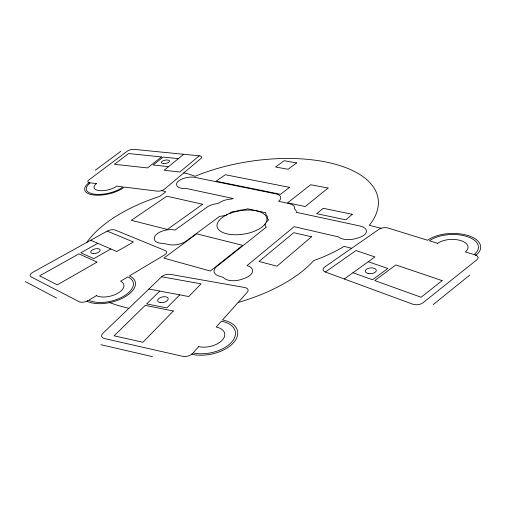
<?xml version="1.0" encoding="UTF-8"?>
<svg xmlns="http://www.w3.org/2000/svg" width="506" height="506" viewBox="0 0 506 506"><rect width="100%" height="100%" fill="white"/><g stroke="black" fill="none" stroke-linecap="round" stroke-linejoin="round"><path stroke-width="0.76" d="M266.301 222.045L268.553 219.927L268.161 219.547A12.77 5.977 -8 0 1 267.434 216.726L267.136 215.929A12.663 5.876 -8 0 1 265.833 213.26L265.903 212.805L247.573 208.769L246.713 209.048A12.289 5.566 -9.1 0 1 240.767 210.066L239.06 210.395A12.289 5.572 -9.4 0 1 233.19 211.679L232.267 211.755L226.473 214.949A12.34 5.623 -9.8 0 1 220.572 216.239L219.642 216.315L186.429 240.938A12.846 6.078 -11.4 0 1 168.447 244.455L163.337 243.418A12.776 6.002 -11.6 0 1 154.381 238.971A34.572 16.274 -11 0 1 154.456 237.327A12.751 5.977 -11.6 0 1 162.268 231.084A12.751 5.977 -11.6 0 1 175.051 230.053L207.074 207.131A12.296 5.579 -9.9 0 1 217.472 203.583L219.471 202.716A12.239 5.528 -9.5 0 1 230.945 199.105L233.342 198.548L185.936 188.415A11.524 4.902 -10.6 0 1 176.796 185.398A33.035 14.029 -10 0 1 176.55 184.039A11.499 4.883 -10.6 0 1 183.052 178.593A11.499 4.883 -10.6 0 1 195.063 177.404L275.587 193.817A12.296 5.547 -8.3 0 1 278.616 201.249L289.052 203.564A12.612 5.825 -7.9 0 1 294.479 208.428L294.815 209.199A12.72 5.92 -7.9 0 1 296.295 211.856L296.244 212.311L359.76 225.948A13.599 6.616 -5.5 0 1 366.42 231.615A13.599 6.616 -5.5 0 1 358.191 237.902L355.579 238.636A13.599 6.629 -5.6 0 1 338.318 236.878L294.138 226.675L247.017 265.618A13.953 7.185 -9.5 0 1 252.519 271.716A13.953 7.185 -9.5 0 1 243.917 278.578L241.4 279.413A13.959 7.192 -9.6 0 1 223.393 277.433L219.243 276.118A13.826 7.059 -9.9 0 1 216.891 266.396L266.32 227.105L265.928 226.72A12.935 6.135 -8 0 1 265.1 224.43L266.301 222.045A25.224 11.84 -9.2 0 0 256.782 210.932A25.224 11.84 -9.2 0 0 229.408 213.659M86.899 242.355L87.867 240.926A126.127 61.005 -10.6 0 1 156.297 197.517L159.548 196.467L165.835 191.787L161.825 190.572M179.719 294.846L166.816 307.926L146.664 303.923L159.769 291.083M161.642 276.769L102.908 333.309A7.103 3.839 -15.1 0 0 104.407 338.527L182.533 356.294A7.413 4.282 -12.4 0 0 192.628 353.416L191.863 354.27A30.543 17.362 -11.3 0 0 233.57 342.682A30.543 17.362 -11.3 0 0 222.539 319.918L247.345 292.126A6.806 3.624 -9.5 0 0 244.645 287.49L170.452 274.385A6.508 3.295 -12.1 0 0 161.642 276.769L201.091 283.841L188.751 296.548L148.903 289.034M199.206 155.829L134.185 149.39A4.959 1.91 -11.7 0 0 127.43 151.073L88.841 179.959A5.237 2.106 -12.9 0 0 89.859 182.786L89.037 182.679A22.315 9.14 -12.7 0 0 93.642 194.981A22.315 9.14 -12.7 0 0 124.394 187.081L156.968 191.135A5.446 2.315 -11.4 0 0 164.412 189.231L200.952 158.46A5.161 2.081 -10.2 0 0 199.206 155.829L179.845 172.015L164.102 170.275L183.716 154.292M433.199 304.606L469.745 275.119M95.299 170.244L120.757 151.345M344.251 278.97L374.927 256.953L356.022 250.552L325.352 272.007A6.774 3.523 -6.1 0 1 324.58 267.086L379.127 229.199L381.113 228.257L369.26 225.334L370.095 224.341A121.25 56.223 -8.7 0 0 337.375 164.829A121.25 56.223 -8.7 0 0 199.895 174.349L195.107 176.284L188.061 173.887A19.399 8.166 -11 0 0 183.861 172.982L183.716 172.97M110.839 248.984L93.8 258.674L80.859 252.785L97.797 243.31M107.196 231.115L32.745 272.348A6.293 2.935 -16 0 0 31.094 276.909L79.075 301.69A6.641 3.333 -15.1 0 0 88.164 300.583L87.127 301.203A27.501 13.776 -14.2 0 0 125.178 296.731A27.501 13.776 -14.2 0 0 129.428 275.928L164.551 254.942A6.205 2.998 -12 0 0 165.139 250.54L115.254 230.078A5.882 2.663 -13.2 0 0 107.196 231.115L133.426 242.007L116.766 251.558L90.726 240.236M238.092 302.493L238.225 302.455A126.127 61.005 -10.6 0 0 311.822 262.633L313.543 260.672L317.23 259.35A121.25 56.223 -8.7 0 0 342.164 247.554L344.099 246.352L351.632 248.294M109.619 302.626L117.019 305.175L128.828 308.356M178.378 158.644L163.122 157.088L153.179 164.988L168.555 166.645M100.877 344.681L152.432 356.641M368.26 261.735L387.836 268.49L372.536 279.774L352.948 272.728M325.352 272.007L412.441 304.093A7.438 4.061 -2.3 0 0 422.864 302.866L476.962 259.749A7.141 3.593 -1.1 0 0 474.811 254.815L476.013 255.182A29.146 14.472 -1.9 0 0 467.829 235.499A29.146 14.472 -1.9 0 0 427.671 240.261L388.178 228.067A6.496 3.156 -4.4 0 0 380.594 228.44M25.3 281.608L56.621 298.104M265.517 223.443A25.224 11.84 -9.2 0 1 227.124 233.898A25.224 11.84 -9.2 0 1 227.118 214.67M198.675 346.642L193.083 352.903A28.216 16.034 -11.3 0 0 231.584 342.189A28.216 16.034 -11.3 0 0 221.419 321.165L216.201 327.015A17.451 9.918 -11.3 0 1 222.4 339.994A17.451 9.918 -11.3 0 1 198.675 346.642M173.343 311.007L142.926 342.277L114.128 335.82L145.178 305.384L173.343 311.007M352.271 214.31L345.864 219.87L316.712 213.677L323.22 208.289L352.271 214.31M311.506 236.783L277.022 266.15L259.002 261.475L293.758 232.69L311.506 236.783M328.09 188.061L305.213 206.537L287.591 202.862L310.665 184.722L328.09 188.061M242.684 245.347L210.338 271.039L163.855 258.123L196.613 233.823L242.684 245.347M161.439 156.917L147.543 167.935L114.413 164.286L128.644 153.571L161.439 156.917M442.143 280.628L421.106 297.25L374.756 280.571L395.888 264.935L442.143 280.628M289.527 187.359L280.501 194.304L216.068 181.199L225.309 174.734L289.527 187.359M296.605 162.926L288.085 169.289L275.58 166.999L284.144 160.725L296.605 162.926M202.596 204.247L167.341 229.433L131.288 220.319L166.803 196.208L202.596 204.247M96.418 295.649L88.79 300.21A25.401 12.726 -14.2 0 0 123.919 296.067A25.401 12.726 -14.2 0 0 127.866 276.864L120.586 281.209A15.711 7.868 -14.2 0 1 118.081 293.056A15.711 7.868 -14.2 0 1 96.418 295.649M97.013 262.121L57.311 284.865L39.607 275.846L78.949 253.848L97.013 262.121M96.469 183.608L90.353 182.843A20.613 8.444 -12.7 0 0 94.622 194.196A20.613 8.444 -12.7 0 0 123.015 186.91L116.671 186.119A12.745 5.218 -12.7 0 1 99.157 190.591A12.745 5.218 -12.7 0 1 96.469 183.608M437.703 243.354L429.442 240.805A26.926 13.371 -1.9 0 1 466.557 236.391A26.926 13.371 -1.9 0 1 474.097 254.594L465.318 251.88A16.647 8.267 -1.9 0 0 460.713 240.584A16.647 8.267 -1.9 0 0 437.703 243.354M163.508 163.565A4.111 1.651 -11 0 0 169.516 161.091A4.111 1.651 -11 0 0 163.375 160.687A4.111 1.651 -11 0 0 163.508 163.565M93.357 253.588A4.864 2.264 -13.9 0 0 100.194 250.04A4.864 2.264 -13.9 0 0 92.794 249.698A4.864 2.264 -13.9 0 0 93.357 253.588M160.377 302.613A5.408 2.84 -12.5 0 0 168.264 298.78A5.408 2.84 -12.5 0 0 160.212 297.636A5.408 2.84 -12.5 0 0 160.377 302.613M368.185 273.474A5.541 2.891 -4.5 0 0 376.331 270.381A5.541 2.891 -4.5 0 0 367.906 268.477A5.541 2.891 -4.5 0 0 368.185 273.474"/></g></svg>
